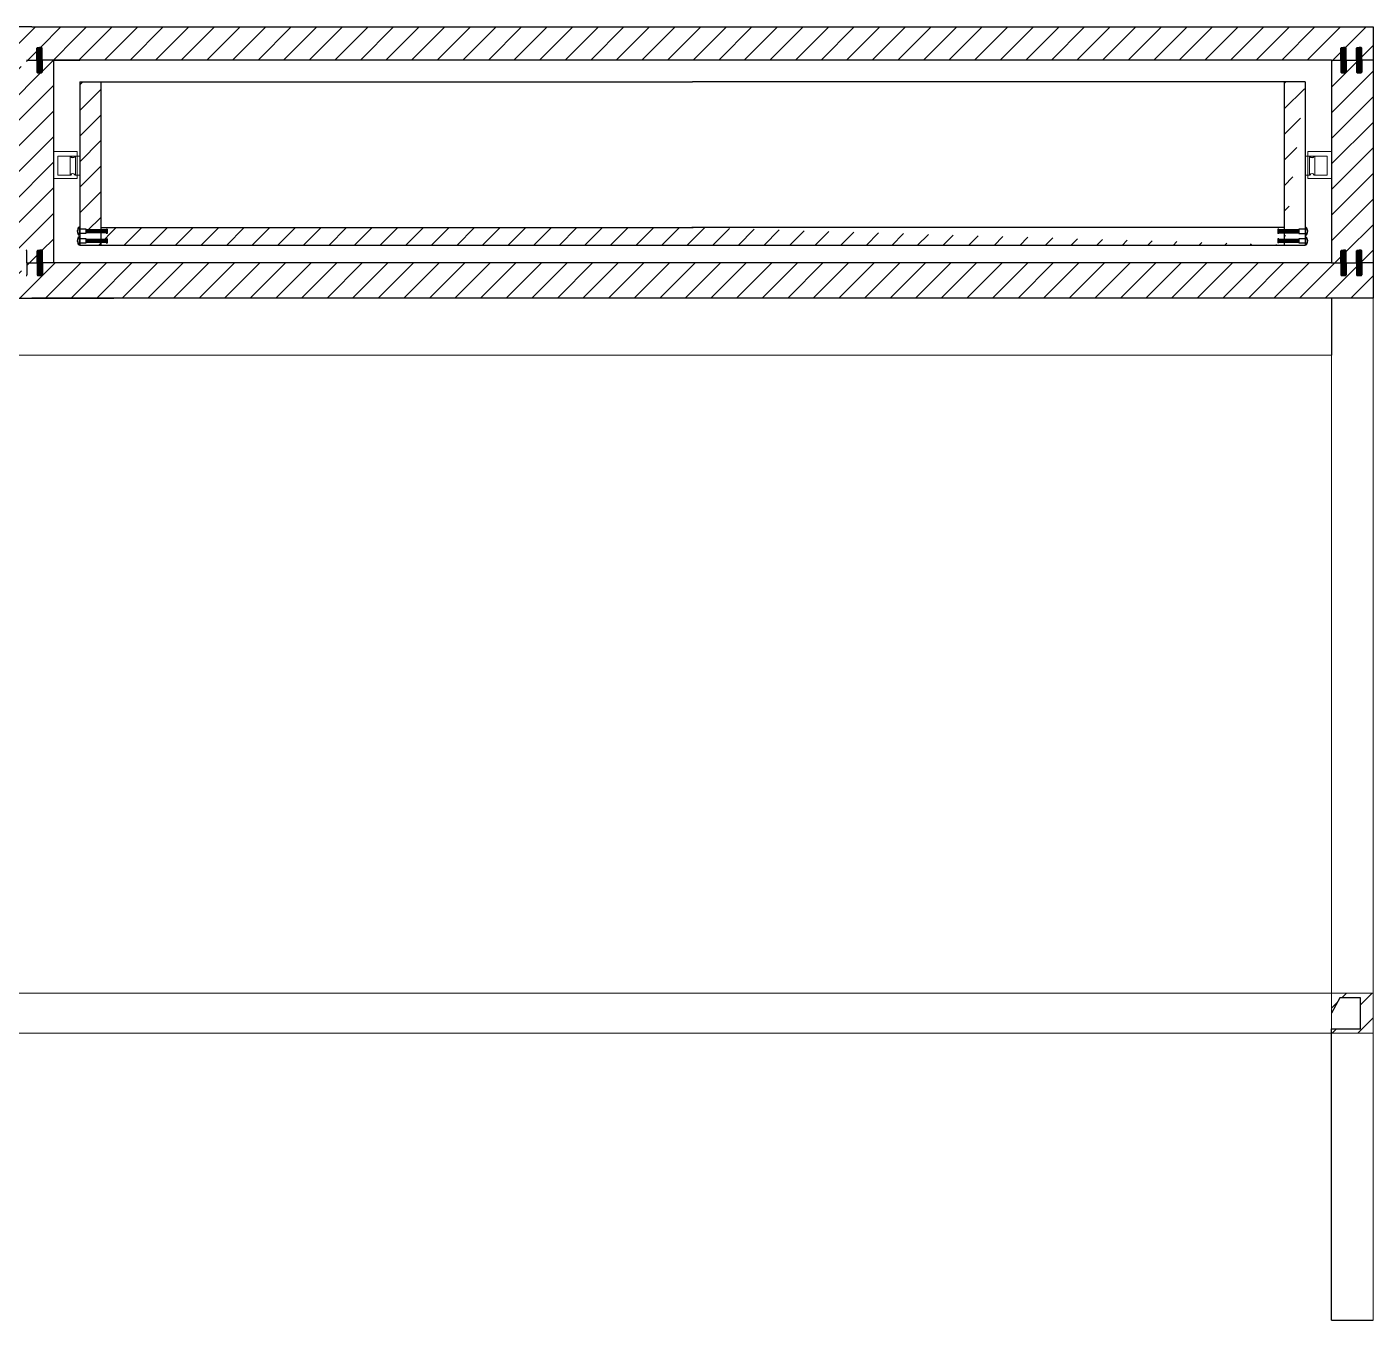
# Model space of a CAD drawing. Header units: inches. Extents: x 44 to 504, y 6 to 420.
# Drawn here: x 298.7 to 363.8, y 166 to 228.6 of the extents above; entities that cross this region are included whole.
import ezdxf

# ---------------------------------------------------------------- set-up
doc = ezdxf.new("R2010")
doc.units = ezdxf.units.IN
doc.header["$MEASUREMENT"] = 0
doc.layers.add('A-ANNO-SYMB', color=3, linetype='Continuous', lineweight=18)

msp = doc.modelspace()

# ---------------------------------------------------------------- hatches: boundary and pattern name
h = msp.add_hatch()
h.set_pattern_fill('ANSI31', color=256, scale=7)
h.paths.add_polyline_path([(236.104, 226.961), (235.554, 226.961), (235.554, 226.347), (235.3, 226.347), (235.3, 226.961), (234.8, 226.961), (234.8, 226.347), (234.545, 226.347), (234.545, 226.961), (234.092, 226.961), (234.092, 217.155), (234.545, 217.155), (234.545, 217.768), (234.8, 217.768), (234.8, 217.155), (235.3, 217.155), (235.3, 217.768), (235.554, 217.768), (235.554, 217.155), (236.104, 217.155)])
h.paths.add_polyline_path([(298.421, 227.574), (298.676, 227.574), (298.676, 226.961), (299.176, 226.961), (299.176, 227.574), (299.43, 227.574), (299.43, 226.961), (299.98, 226.961), (361.773, 226.961), (362.226, 226.961), (362.226, 227.574), (362.481, 227.574), (362.481, 226.961), (362.981, 226.961), (362.981, 227.574), (363.236, 227.574), (363.236, 226.961), (363.785, 226.961), (363.785, 228.57), (298.939, 228.57), (234.092, 228.57), (234.092, 226.961), (234.545, 226.961), (234.545, 227.574), (234.8, 227.574), (234.8, 226.961), (235.3, 226.961), (235.3, 227.574), (235.554, 227.574), (235.554, 226.961), (236.104, 226.961), (237.371, 226.961), (297.877, 226.961), (297.897, 226.961), (298.421, 226.961)])
h.paths.add_polyline_path([(363.785, 226.961), (363.236, 226.961), (363.236, 226.347), (362.981, 226.347), (362.981, 226.961), (362.481, 226.961), (362.481, 226.347), (362.226, 226.347), (362.226, 226.961), (361.773, 226.961), (361.773, 217.155), (362.226, 217.155), (362.226, 217.768), (362.481, 217.768), (362.481, 217.155), (362.981, 217.155), (362.981, 217.768), (363.236, 217.768), (363.236, 217.155), (363.785, 217.155)])
h.paths.add_polyline_path([(363.785, 217.155), (363.236, 217.155), (363.236, 216.542), (362.981, 216.542), (362.981, 217.155), (362.481, 217.155), (362.481, 216.542), (362.226, 216.542), (362.226, 217.155), (361.773, 217.155), (299.98, 217.155), (299.451, 217.155), (299.451, 216.542), (299.196, 216.542), (299.196, 217.155), (298.696, 217.155), (298.696, 216.542), (298.441, 216.542), (298.441, 217.155), (297.897, 217.155), (236.104, 217.155), (235.554, 217.155), (235.554, 216.542), (235.3, 216.542), (235.3, 217.155), (234.8, 217.155), (234.8, 216.542), (234.545, 216.542), (234.545, 217.155), (234.092, 217.155), (234.092, 215.449), (302.892, 215.449), (363.785, 215.449)])
h.paths.add_polyline_path([(299.98, 226.961), (299.43, 226.961), (299.43, 226.347), (299.176, 226.347), (299.176, 226.961), (298.676, 226.961), (298.676, 226.347), (298.421, 226.347), (298.421, 226.961), (297.897, 226.961), (297.897, 217.155), (298.441, 217.155), (298.441, 217.768), (298.696, 217.768), (298.696, 217.155), (299.196, 217.155), (299.196, 217.768), (299.451, 217.768), (299.451, 217.155), (299.98, 217.155)])
h.paths.add_polyline_path([(234.704, 181.609), (235.704, 181.609), (236.104, 180.873), (236.104, 181.838), (234.092, 181.838), (234.092, 179.909), (236.104, 179.909), (236.104, 180.109), (234.704, 180.109)])
h = msp.add_hatch()
h.set_pattern_fill('ANSI31', color=256, scale=7)
h.paths.add_polyline_path([(301.247, 221.406), (301.127, 221.406), (301.127, 221.234), (299.98, 221.234), (299.98, 217.155), (300, 217.155), (361.773, 217.155), (361.773, 221.234), (360.626, 221.234), (360.626, 221.406), (360.626, 222.333), (360.626, 222.547), (361.773, 222.547), (361.773, 226.961), (360.506, 226.961), (299.98, 226.961), (299.98, 222.547), (301.127, 222.547), (301.127, 222.318), (301.247, 222.318)], flags=16)
h.paths.add_polyline_path([(359.483, 218.727), (359.512, 218.727), (359.512, 218.784), (359.512, 218.872), (359.483, 218.872)], flags=0)
h.paths.add_polyline_path([(302.27, 218.733), (302.287, 218.733), (302.287, 218.79), (302.287, 218.872), (302.27, 218.872)], flags=0)
h.paths.add_polyline_path([(360.51, 218.856, -0.414214), (360.538, 218.884, -0.428104), (360.538, 218.484, -0.414214), (360.51, 218.513), (360.51, 218.392, -0.412146), (360.538, 218.42, -0.454413), (360.52, 218.005), (360.506, 218.005), (360.506, 218.121), (360.196, 218.121), (360.196, 218.178), (359.258, 218.178), (359.258, 218.121), (359.172, 218.121), (359.172, 218.32), (359.258, 218.32), (359.258, 218.263), (360.196, 218.263), (360.196, 218.32), (360.506, 218.32), (360.506, 218.584), (360.196, 218.584), (360.196, 218.642), (359.258, 218.642), (359.258, 218.584), (359.172, 218.584), (359.172, 218.784), (359.258, 218.784), (359.258, 218.693), (360.196, 218.693), (360.196, 218.784), (360.506, 218.784)], flags=0)
h.paths.add_polyline_path([(360.196, 218.684), (360.196, 218.676), (359.23, 218.676), (359.23, 218.684)], flags=0)
h.paths.add_polyline_path([(360.153, 218.22), (360.196, 218.22), (360.153, 218.221)], flags=0)
h.paths.add_polyline_path([(302.584, 218.79), (302.584, 218.59), (302.498, 218.59), (302.498, 218.647), (301.56, 218.647), (301.56, 218.59), (301.246, 218.59), (301.246, 218.518, -0.414214), (301.218, 218.49, -0.428104), (301.218, 218.89, -0.414214), (301.246, 218.861), (301.246, 218.79), (301.56, 218.79), (301.56, 218.698), (302.498, 218.698), (302.498, 218.79)], flags=0)
h.paths.add_polyline_path([(302.584, 218.326), (302.584, 218.126), (302.498, 218.126), (302.498, 218.183), (301.56, 218.183), (301.56, 218.126), (301.246, 218.126), (301.246, 218.055, -0.414214), (301.218, 218.026, -0.428104), (301.218, 218.426, -0.414214), (301.246, 218.397), (301.246, 218.326), (301.56, 218.326), (301.56, 218.269), (302.498, 218.269), (302.498, 218.326)], flags=0)
h.paths.add_polyline_path([(302.526, 218.681), (301.56, 218.681), (301.56, 218.69), (302.526, 218.69)], flags=0)
h.paths.add_polyline_path([(302.526, 218.217), (301.56, 218.217), (301.56, 218.234), (302.526, 218.234)], flags=0)
h.paths.add_polyline_path([(359.483, 225.918), (330.877, 225.918), (302.27, 225.918), (302.27, 218.872), (302.287, 218.872), (330.911, 218.872), (359.483, 218.872)], flags=0)
h.paths.add_polyline_path([(361.773, 221.234), (360.626, 221.234), (360.626, 221.406), (360.626, 222.333), (360.626, 222.547), (361.773, 222.547), (361.773, 226.961), (360.506, 226.961), (299.98, 226.961), (299.98, 222.547), (301.127, 222.547), (301.127, 222.318), (301.247, 222.318), (301.247, 221.406), (301.127, 221.406), (301.127, 221.234), (299.98, 221.234), (299.98, 217.155), (361.773, 217.155)])
h.paths.add_polyline_path([(359.483, 218.005), (359.483, 218.178), (359.469, 218.178), (359.469, 218.121)], flags=0)
h.paths.add_polyline_path([(302.287, 218.269), (302.287, 218.326), (302.286, 218.647), (302.27, 218.647), (302.27, 218.269)], flags=0)
h.paths.add_polyline_path([(360.506, 218.121), (360.196, 218.121), (360.196, 218.178), (359.258, 218.178), (359.258, 218.121), (359.172, 218.121), (359.172, 218.32), (359.258, 218.32), (359.258, 218.263), (360.196, 218.263), (360.196, 218.32), (360.506, 218.32), (360.506, 218.584), (360.196, 218.584), (360.196, 218.642), (359.258, 218.642), (359.258, 218.584), (359.172, 218.584), (359.172, 218.784), (359.258, 218.784), (359.258, 218.727), (359.469, 218.727), (359.469, 218.784), (359.483, 218.872), (330.911, 218.872), (302.287, 218.872), (302.287, 218.79), (302.287, 218.733), (302.498, 218.733), (302.498, 218.79), (302.584, 218.79), (302.584, 218.59), (302.498, 218.59), (302.498, 218.647), (301.56, 218.647), (301.56, 218.59), (301.246, 218.59), (301.246, 218.518, -0.414214), (301.218, 218.49, -0.428104), (301.218, 218.89, -0.414214), (301.246, 218.861), (301.246, 218.79), (301.56, 218.79), (301.56, 218.733), (302.244, 218.733), (302.244, 218.79), (302.27, 218.872), (302.27, 225.918), (330.877, 225.918), (359.483, 225.918), (360.506, 225.918), (360.506, 222.547), (360.51, 218.856, -0.414214), (360.538, 218.884, -0.428104), (360.538, 218.484, -0.414212), (360.51, 218.513), (360.51, 218.392, -0.416288), (360.538, 218.42, -0.473406), (360.506, 217.994)], flags=0)
h.paths.add_polyline_path([(360.538, 218.42, 0.414214), (360.51, 218.392), (360.51, 218.049, 0.414214), (360.538, 218.021, 0.428104)], flags=0)
h.paths.add_polyline_path([(360.196, 218.693), (360.196, 218.784), (360.506, 218.784), (360.51, 218.856, -0.414214), (360.538, 218.884, -0.428104), (360.538, 218.484, -0.414214), (360.51, 218.513), (360.51, 218.584), (360.196, 218.584), (360.196, 218.642), (359.258, 218.642), (359.258, 218.584), (359.172, 218.584), (359.172, 218.784), (359.258, 218.784), (359.258, 218.693)], flags=0)
h.paths.add_polyline_path([(360.196, 218.693), (360.196, 218.676), (359.23, 218.676), (359.23, 218.684), (359.23, 218.693)], flags=0)
h.paths.add_polyline_path([(359.172, 218.32), (359.258, 218.32), (359.258, 218.263), (360.196, 218.263), (360.196, 218.212), (359.258, 218.212), (359.258, 218.121), (359.172, 218.121)], flags=0)
h.paths.add_polyline_path([(359.23, 218.229), (360.196, 218.229), (360.153, 218.229), (360.153, 218.221), (360.196, 218.22), (360.153, 218.22), (359.23, 218.22)], flags=0)
h.paths.add_polyline_path([(302.584, 218.326), (302.584, 218.126), (302.498, 218.126), (302.498, 218.183), (301.56, 218.183), (301.56, 218.126), (301.246, 218.126), (301.246, 218.055, -0.414214), (301.218, 218.026, -0.428104), (301.218, 218.426, -0.414214), (301.246, 218.397), (301.246, 218.326), (301.56, 218.326), (301.56, 218.234), (302.498, 218.234), (302.498, 218.326)], flags=0)
h.paths.add_polyline_path([(302.584, 218.59), (302.498, 218.59), (302.498, 218.681), (301.56, 218.681), (301.56, 218.59), (301.246, 218.59), (301.246, 218.518, -0.414214), (301.218, 218.49, -0.428104), (301.218, 218.89, -0.414214), (301.246, 218.861), (301.246, 218.79), (301.56, 218.79), (301.56, 218.698), (302.498, 218.698), (302.498, 218.79), (302.584, 218.79)], flags=0)
h.paths.add_polyline_path([(296.63, 225.918), (295.607, 225.918), (267.001, 225.918), (237.371, 225.918), (237.371, 222.547), (237.371, 218.005), (296.63, 218.005)])
h.paths.add_polyline_path([(296.316, 218.718), (296.316, 218.632), (295.379, 218.632), (295.379, 218.575), (295.293, 218.575), (295.293, 218.775), (295.379, 218.775), (295.379, 218.718)], flags=16)
h.paths.add_polyline_path([(296.316, 218.684), (296.316, 218.667), (295.35, 218.667), (295.35, 218.684)], flags=0)
h.paths.add_polyline_path([(296.316, 218.254), (296.316, 218.168), (295.379, 218.168), (295.379, 218.111), (295.293, 218.111), (295.293, 218.311), (295.379, 218.311), (295.379, 218.254)], flags=16)
h.paths.add_polyline_path([(296.274, 218.211), (296.316, 218.211), (296.316, 218.22), (296.274, 218.22)], flags=0)
h.paths.add_polyline_path([(238.708, 218.793), (238.708, 218.593), (238.623, 218.593), (238.623, 218.65), (237.685, 218.65), (237.685, 218.736), (238.623, 218.736), (238.623, 218.793)], flags=16)
h.paths.add_polyline_path([(238.708, 218.329), (238.708, 218.129), (238.623, 218.129), (238.623, 218.186), (237.685, 218.186), (237.685, 218.272), (238.623, 218.272), (238.623, 218.329)], flags=16)
h.paths.add_polyline_path([(237.728, 218.693), (237.685, 218.693), (237.728, 218.693)], flags=0)
h.paths.add_polyline_path([(238.651, 218.22), (237.685, 218.22), (237.685, 218.238), (238.651, 218.238)], flags=0)
h.paths.add_polyline_path([(295.576, 218.632), (295.379, 218.632), (295.379, 218.575), (295.293, 218.575), (295.293, 218.775), (295.379, 218.775), (295.379, 218.718), (295.577, 218.718), (295.607, 225.918), (267.001, 225.918), (237.371, 225.918), (237.371, 222.547), (237.371, 218.793), (237.685, 218.793), (237.685, 218.736), (238.623, 218.736), (238.623, 218.793), (238.708, 218.793), (238.708, 218.593), (238.623, 218.593), (238.623, 218.65), (237.685, 218.65), (237.685, 218.593), (237.371, 218.593), (237.371, 218.329), (237.685, 218.329), (237.685, 218.272), (238.623, 218.272), (238.623, 218.329), (238.708, 218.329), (238.708, 218.129), (238.623, 218.129), (238.623, 218.186), (237.685, 218.186), (237.685, 218.129), (237.371, 218.129), (237.371, 218.005), (295.574, 218.005), (295.574, 218.168), (295.379, 218.168), (295.379, 218.111), (295.293, 218.111), (295.293, 218.311), (295.379, 218.311), (295.379, 218.254), (295.575, 218.254)])
h.paths.add_polyline_path([(360.506, 225.918), (359.483, 225.918), (359.483, 218.872), (359.512, 218.872), (359.512, 218.784), (359.512, 218.727), (360.196, 218.727), (360.196, 218.784), (360.506, 218.784)], flags=0)
h = msp.add_hatch()
h.set_pattern_fill('ANSI31', color=256, scale=7)
h.paths.add_polyline_path([(361.773, 221.234), (360.626, 221.234), (360.626, 221.406), (360.626, 222.333), (360.626, 222.547), (361.773, 222.547), (361.773, 226.961), (360.506, 226.961), (299.98, 226.961), (299.98, 222.547), (301.127, 222.547), (301.127, 222.333), (301.127, 221.406), (301.127, 221.234), (299.98, 221.234), (299.98, 217.155), (300, 217.155), (361.773, 217.155)], flags=17)
h.paths.add_polyline_path([(302.27, 218.872), (302.27, 218.733), (302.287, 218.733), (302.287, 218.79), (302.287, 218.872)], flags=0)
h.paths.add_polyline_path([(359.483, 218.005), (359.483, 218.178), (359.469, 218.178), (359.469, 218.121)], flags=0)
h.paths.add_polyline_path([(360.506, 218.005), (360.506, 218.121), (360.196, 218.121), (360.196, 218.212), (359.258, 218.212), (359.258, 218.121), (359.172, 218.121), (359.172, 218.32), (359.258, 218.32), (359.258, 218.263), (360.196, 218.263), (360.196, 218.32), (360.506, 218.32), (360.506, 218.584), (360.196, 218.584), (360.196, 218.642), (359.258, 218.642), (359.258, 218.584), (359.172, 218.584), (359.172, 218.784), (359.258, 218.784), (359.258, 218.727), (360.196, 218.727), (360.196, 218.784), (360.506, 218.784), (360.506, 225.918), (359.483, 225.918), (330.877, 225.918), (301.247, 225.918), (301.247, 222.547), (301.247, 218.79), (301.56, 218.79), (301.56, 218.698), (302.498, 218.698), (302.498, 218.79), (302.584, 218.79), (302.584, 218.59), (302.498, 218.59), (302.498, 218.647), (301.56, 218.647), (301.56, 218.59), (301.247, 218.59), (301.247, 218.326), (301.56, 218.326), (301.56, 218.269), (302.498, 218.269), (302.498, 218.326), (302.584, 218.326), (302.584, 218.126), (302.498, 218.126), (302.498, 218.183), (301.56, 218.183), (301.56, 218.126), (301.247, 218.126), (301.247, 218.005)], flags=0)
h.paths.add_polyline_path([(302.526, 218.681), (301.56, 218.681), (301.56, 218.69), (302.526, 218.69)], flags=0)
h.paths.add_polyline_path([(302.526, 218.217), (301.56, 218.217), (301.56, 218.234), (302.526, 218.234)], flags=0)
h.paths.add_polyline_path([(301.246, 218.518, -0.414214), (301.218, 218.49, -0.428104), (301.218, 218.89, -0.414214), (301.246, 218.861)], flags=0)
h.paths.add_polyline_path([(301.246, 218.397), (301.246, 218.055, -0.414214), (301.218, 218.026, -0.428104), (301.218, 218.426, -0.414214)], flags=0)
h.paths.add_polyline_path([(359.23, 218.693), (360.196, 218.693), (360.196, 218.676), (359.23, 218.676)], flags=0)
h.paths.add_polyline_path([(359.23, 218.229), (360.196, 218.229), (360.196, 218.22), (359.23, 218.22)], flags=0)
h.paths.add_polyline_path([(360.51, 218.856, -0.414214), (360.538, 218.884, -0.428104), (360.538, 218.484, -0.414214), (360.51, 218.513)], flags=0)
h.paths.add_polyline_path([(360.51, 218.392, -0.414214), (360.538, 218.42, -0.428104), (360.538, 218.021, -0.414214), (360.51, 218.049)], flags=0)
h.paths.add_polyline_path([(361.773, 221.234), (360.626, 221.234), (360.626, 221.406), (360.626, 222.333), (360.626, 222.547), (361.773, 222.547), (361.773, 226.961), (360.506, 226.961), (299.98, 226.961), (299.98, 222.547), (301.127, 222.547), (301.127, 222.333), (301.127, 221.406), (301.127, 221.234), (299.98, 221.234), (299.98, 217.155), (361.773, 217.155)], flags=17)
h.paths.add_polyline_path([(302.287, 218.269), (302.287, 218.326), (302.286, 218.647), (302.27, 218.647), (302.27, 218.269)], flags=0)
h.paths.add_polyline_path([(359.469, 218.642), (359.469, 218.584), (359.477, 218.263), (359.483, 218.263), (359.483, 218.642)], flags=0)
h.paths.add_polyline_path([(302.287, 218.872), (302.287, 218.79), (302.287, 218.733), (302.498, 218.733), (302.498, 218.79), (302.584, 218.79), (302.584, 218.59), (302.498, 218.59), (302.498, 218.647), (301.56, 218.647), (301.56, 218.59), (301.247, 218.59), (301.247, 218.326), (301.56, 218.326), (301.56, 218.269), (302.498, 218.269), (302.498, 218.326), (302.584, 218.326), (302.584, 218.126), (302.498, 218.126), (302.498, 218.183), (301.56, 218.183), (301.56, 218.126), (301.247, 218.126), (301.247, 218.005), (359.483, 218.005), (359.469, 218.121), (359.469, 218.178), (359.258, 218.178), (359.258, 218.121), (359.172, 218.121), (359.172, 218.32), (359.258, 218.32), (359.258, 218.263), (360.196, 218.263), (360.196, 218.32), (360.506, 218.32), (360.506, 218.584), (360.196, 218.584), (360.196, 218.642), (359.258, 218.642), (359.258, 218.584), (359.172, 218.584), (359.172, 218.784), (359.258, 218.784), (359.258, 218.727), (360.196, 218.727), (360.196, 218.784), (360.506, 218.784), (360.506, 225.918), (359.483, 225.918), (330.877, 225.918), (301.247, 225.918), (301.247, 222.547), (301.247, 218.79), (301.56, 218.79), (301.56, 218.733), (302.244, 218.733), (302.244, 218.79), (302.27, 218.872)], flags=0)
h.paths.add_polyline_path([(360.506, 218.005), (360.506, 218.121), (360.196, 218.121), (360.196, 218.212), (359.258, 218.212), (359.258, 218.121), (359.172, 218.121), (359.172, 218.32), (359.258, 218.32), (359.258, 218.229), (360.196, 218.229), (360.196, 218.32), (360.506, 218.32), (360.506, 218.584), (360.196, 218.584), (360.196, 218.676), (359.258, 218.676), (359.258, 218.584), (359.172, 218.584), (359.172, 218.784), (359.258, 218.784), (359.258, 218.727), (360.196, 218.727), (360.196, 218.784), (360.506, 218.784), (360.506, 225.918), (359.483, 225.918), (330.877, 225.918), (301.247, 225.918), (301.247, 222.547), (301.247, 218.79), (301.56, 218.79), (301.56, 218.698), (302.498, 218.698), (302.498, 218.79), (302.584, 218.79), (302.584, 218.59), (302.498, 218.59), (302.498, 218.681), (301.56, 218.681), (301.56, 218.59), (301.247, 218.59), (301.247, 218.326), (301.56, 218.326), (301.56, 218.234), (302.498, 218.234), (302.498, 218.326), (302.584, 218.326), (302.584, 218.126), (302.498, 218.126), (302.498, 218.183), (301.56, 218.183), (301.56, 218.126), (301.247, 218.126), (301.247, 218.005)], flags=0)
h.paths.add_polyline_path([(360.506, 218.584), (360.509, 218.784), (360.506, 218.784), (360.506, 225.918), (330.877, 225.918), (301.247, 225.918), (301.247, 222.547), (301.247, 218.79), (301.246, 218.59), (301.247, 218.59), (301.246, 218.397, 0.414214), (301.218, 218.426, 0.428104), (301.218, 218.026, 0.414214), (301.246, 218.055), (301.247, 218.126), (301.247, 218.005), (360.52, 218.005, 0.454413), (360.538, 218.42, 0.414214), (360.51, 218.392), (360.506, 218.32)], flags=0)
h.paths.add_polyline_path([(302.584, 218.59), (302.498, 218.59), (302.498, 218.647), (301.56, 218.647), (301.56, 218.733), (302.498, 218.733), (302.498, 218.79), (302.584, 218.79)], flags=0)
h.paths.add_polyline_path([(302.584, 218.326), (302.584, 218.126), (302.498, 218.126), (302.498, 218.183), (301.56, 218.183), (301.56, 218.269), (302.498, 218.269), (302.498, 218.326)], flags=0)
h.paths.add_polyline_path([(359.172, 218.584), (359.172, 218.784), (359.258, 218.784), (359.258, 218.727), (360.196, 218.727), (360.196, 218.642), (359.258, 218.642), (359.258, 218.584)], flags=0)
h.paths.add_polyline_path([(359.172, 218.32), (359.258, 218.32), (359.258, 218.263), (360.196, 218.263), (360.196, 218.178), (359.258, 218.178), (359.258, 218.121), (359.172, 218.121)], flags=0)
h.paths.add_polyline_path([(360.506, 225.918), (359.483, 225.918), (359.483, 218.684), (359.896, 218.684), (359.896, 218.784), (359.939, 218.784), (359.939, 218.684), (360.067, 218.684), (360.067, 218.784), (360.11, 218.784), (360.11, 218.684), (360.196, 218.684), (360.196, 218.693), (360.196, 218.784), (360.506, 218.784)], flags=0)
h.paths.add_polyline_path([(360.506, 225.918), (359.483, 225.918), (359.483, 218.693), (359.896, 218.693), (359.896, 218.784), (359.939, 218.784), (359.939, 218.693), (360.067, 218.693), (360.067, 218.784), (360.153, 218.784), (360.153, 218.693), (360.196, 218.784), (360.506, 218.784)], flags=0)
h.paths.add_polyline_path([(360.506, 225.918), (359.483, 225.918), (359.483, 218.693), (359.725, 218.693), (359.725, 218.784), (359.767, 218.784), (359.767, 218.693), (359.896, 218.693), (359.896, 218.784), (359.939, 218.784), (359.939, 218.693), (360.067, 218.693), (360.067, 218.784), (360.153, 218.784), (360.153, 218.693), (360.196, 218.784), (360.506, 218.784)], flags=0)
h = msp.add_hatch()
h.set_pattern_fill('ANSI31', color=256, scale=7)
h.paths.add_polyline_path([(302.27, 225.918), (301.247, 225.918), (301.247, 222.547), (301.247, 218.79), (301.603, 218.79), (301.603, 218.733), (302.244, 218.733), (302.244, 218.79)])
h = msp.add_hatch()
h.set_pattern_fill('ANSI31', color=256, scale=7)
edge = h.paths.add_edge_path()
edge.add_line((359.483, 225.918), (359.483, 218.005))
edge.add_line((360.506, 225.918), (360.506, 222.547))
edge.add_line((360.506, 225.918), (360.506, 218.005))
edge.add_line((360.506, 225.918), (359.483, 225.918))
h = msp.add_hatch()
h.set_pattern_fill('ANSI31', color=256, scale=7)
edge = h.paths.add_edge_path()
edge.add_line((302.27, 218.872), (330.911, 218.872))
edge.add_line((359.483, 218.872), (330.842, 218.872))
edge.add_line((360.506, 218.005), (301.247, 218.005))
at = {"layer": 'A-ANNO-SYMB'}
h = msp.add_hatch(dxfattribs=at)
h.set_pattern_fill('ANSI31', color=0, scale=7)
h.paths.add_polyline_path([(363.785, 181.838), (361.773, 181.838), (361.773, 180.873), (362.173, 181.609), (363.173, 181.609), (363.173, 180.109), (361.773, 180.109), (361.773, 179.909), (363.785, 179.909)])

# ---------------------------------------------------------------- linework, layer by layer
for p, q in [((298.939, 228.57), (234.092, 228.57)), ((298.939, 228.57), (363.785, 228.57)), ((363.785, 228.57), (363.785, 215.449)), ((299.176, 226.961), (299.176, 227.538)), ((299.21, 227.574), (299.401, 227.574)), ((299.22, 226.383), (299.22, 227.538)), ((299.255, 226.383), (299.255, 227.538)), ((299.296, 226.383), (299.296, 227.538)), ((299.401, 227.574), (299.307, 227.574)), ((299.35, 226.383), (299.35, 227.538)), ((299.395, 226.383), (299.395, 227.538)), ((299.43, 226.961), (299.43, 227.538)), ((362.226, 226.961), (362.226, 227.538)), ((362.26, 227.574), (362.451, 227.574)), ((362.27, 226.383), (362.27, 227.538)), ((362.305, 226.383), (362.305, 227.538)), ((362.347, 226.383), (362.347, 227.538)), ((362.451, 227.574), (362.357, 227.574)), ((362.4, 226.383), (362.4, 227.538)), ((362.445, 226.383), (362.445, 227.538)), ((362.481, 226.961), (362.481, 227.538)), ((362.981, 226.961), (362.981, 227.538)), ((363.015, 227.574), (363.206, 227.574)), ((363.025, 226.383), (363.025, 227.538)), ((363.06, 226.383), (363.06, 227.538)), ((363.101, 226.383), (363.101, 227.538)), ((363.206, 227.574), (363.112, 227.574)), ((363.155, 226.383), (363.155, 227.538)), ((363.2, 226.383), (363.2, 227.538)), ((363.236, 226.961), (363.236, 227.538)), ((298.676, 226.961), (299.176, 226.961)), ((299.176, 226.961), (299.176, 226.383)), ((299.43, 226.961), (299.43, 226.383)), ((299.98, 226.961), (299.43, 226.961)), ((299.98, 226.961), (301.247, 226.961)), ((299.98, 226.961), (299.98, 217.155)), ((361.773, 226.961), (300, 226.961)), ((361.773, 226.961), (360.506, 226.961)), ((361.773, 226.961), (361.773, 217.155)), ((361.773, 226.961), (362.226, 226.961)), ((362.226, 226.961), (362.226, 226.383)), ((362.481, 226.961), (362.481, 226.383)), ((362.481, 226.961), (362.981, 226.961)), ((362.981, 226.961), (362.981, 226.383)), ((363.236, 226.961), (363.236, 226.383)), ((363.785, 226.961), (363.236, 226.961)), ((299.21, 226.347), (299.401, 226.347)), ((301.247, 225.918), (301.247, 218.005)), ((301.247, 225.918), (330.877, 225.918)), ((301.247, 225.918), (302.27, 225.918)), ((301.247, 225.918), (301.247, 222.547)), ((302.27, 225.918), (302.27, 218.005)), ((360.506, 225.918), (330.877, 225.918)), ((360.506, 225.918), (359.483, 225.918)), ((359.483, 225.918), (359.483, 218.005)), ((360.506, 225.918), (360.506, 218.005)), ((360.506, 225.918), (360.506, 222.547)), ((362.26, 226.347), (362.451, 226.347)), ((363.015, 226.347), (363.206, 226.347)), ((301.218, 218.89), (301.218, 218.89)), ((301.246, 218.518), (301.246, 218.861)), ((301.56, 218.79), (301.246, 218.79)), ((301.56, 218.59), (301.56, 218.79)), ((301.56, 218.733), (302.526, 218.733)), ((301.603, 218.698), (301.603, 218.79)), ((301.646, 218.698), (301.646, 218.79)), ((301.689, 218.698), (301.689, 218.79)), ((301.732, 218.698), (301.732, 218.79)), ((301.774, 218.698), (301.774, 218.79)), ((301.817, 218.698), (301.817, 218.79)), ((301.86, 218.698), (301.86, 218.79)), ((301.903, 218.698), (301.903, 218.79)), ((301.946, 218.698), (301.946, 218.79)), ((301.989, 218.698), (301.989, 218.79)), ((302.031, 218.698), (302.031, 218.79)), ((302.074, 218.698), (302.074, 218.79)), ((302.117, 218.698), (302.117, 218.79)), ((302.16, 218.698), (302.16, 218.79)), ((302.201, 218.698), (302.201, 218.79)), ((302.244, 218.698), (302.244, 218.79)), ((302.27, 218.872), (330.911, 218.872)), ((302.287, 218.698), (302.287, 218.79)), ((302.328, 218.698), (302.328, 218.79)), ((302.371, 218.698), (302.371, 218.79)), ((302.413, 218.698), (302.413, 218.79)), ((302.455, 218.698), (302.455, 218.79)), ((302.498, 218.698), (302.498, 218.79)), ((302.526, 218.59), (302.526, 218.79)), ((302.526, 218.79), (302.584, 218.79)), ((302.584, 218.59), (302.584, 218.79)), ((359.483, 218.872), (330.842, 218.872)), ((359.172, 218.784), (359.172, 218.584)), ((359.23, 218.784), (359.172, 218.784)), ((359.23, 218.784), (359.23, 218.584)), ((360.196, 218.727), (359.23, 218.727)), ((359.258, 218.784), (359.258, 218.693)), ((359.301, 218.784), (359.301, 218.693)), ((359.343, 218.784), (359.343, 218.693)), ((359.385, 218.784), (359.385, 218.693)), ((359.428, 218.784), (359.428, 218.693)), ((359.469, 218.784), (359.469, 218.693)), ((359.512, 218.784), (359.512, 218.693)), ((359.555, 218.784), (359.555, 218.693)), ((359.596, 218.784), (359.596, 218.693)), ((359.639, 218.784), (359.639, 218.693)), ((359.682, 218.784), (359.682, 218.693)), ((359.725, 218.784), (359.725, 218.693)), ((359.767, 218.784), (359.767, 218.693)), ((359.81, 218.784), (359.81, 218.693)), ((359.853, 218.784), (359.853, 218.693)), ((359.896, 218.784), (359.896, 218.693)), ((359.939, 218.784), (359.939, 218.693)), ((359.982, 218.784), (359.982, 218.693)), ((360.024, 218.784), (360.024, 218.693)), ((360.067, 218.784), (360.067, 218.693)), ((360.11, 218.784), (360.11, 218.693)), ((360.153, 218.784), (360.153, 218.693)), ((360.51, 218.784), (360.196, 218.784)), ((360.196, 218.784), (360.196, 218.584)), ((360.51, 218.856), (360.51, 218.513)), ((360.538, 218.884), (360.538, 218.884)), ((301.218, 218.49), (301.218, 218.49)), ((301.218, 218.426), (301.218, 218.426)), ((301.246, 218.59), (301.56, 218.59)), ((301.246, 218.055), (301.246, 218.397)), ((301.56, 218.326), (301.246, 218.326)), ((301.246, 218.126), (301.56, 218.126)), ((301.56, 218.698), (302.526, 218.698)), ((301.56, 218.69), (302.526, 218.69)), ((301.56, 218.681), (302.526, 218.681)), ((301.56, 218.647), (302.526, 218.647)), ((301.56, 218.126), (301.56, 218.326)), ((301.56, 218.269), (302.526, 218.269)), ((301.56, 218.234), (302.526, 218.234)), ((301.56, 218.226), (302.526, 218.226)), ((301.56, 218.217), (302.526, 218.217)), ((301.56, 218.183), (302.526, 218.183)), ((301.603, 218.59), (301.603, 218.681)), ((301.603, 218.234), (301.603, 218.326)), ((301.603, 218.126), (301.603, 218.217)), ((301.646, 218.59), (301.646, 218.681)), ((301.646, 218.234), (301.646, 218.326)), ((301.646, 218.126), (301.646, 218.217)), ((301.689, 218.59), (301.689, 218.681)), ((301.689, 218.234), (301.689, 218.326)), ((301.689, 218.126), (301.689, 218.217)), ((301.732, 218.59), (301.732, 218.681)), ((301.732, 218.234), (301.732, 218.326)), ((301.732, 218.126), (301.732, 218.217)), ((301.774, 218.59), (301.774, 218.681)), ((301.774, 218.234), (301.774, 218.326)), ((301.774, 218.126), (301.774, 218.217)), ((301.817, 218.59), (301.817, 218.681)), ((301.817, 218.234), (301.817, 218.326)), ((301.817, 218.126), (301.817, 218.217)), ((301.86, 218.59), (301.86, 218.681)), ((301.86, 218.234), (301.86, 218.326)), ((301.86, 218.126), (301.86, 218.217)), ((301.903, 218.59), (301.903, 218.681)), ((301.903, 218.234), (301.903, 218.326)), ((301.903, 218.126), (301.903, 218.217)), ((301.946, 218.59), (301.946, 218.681)), ((301.946, 218.234), (301.946, 218.326)), ((301.946, 218.126), (301.946, 218.217)), ((301.989, 218.59), (301.989, 218.681)), ((301.989, 218.234), (301.989, 218.326)), ((301.989, 218.126), (301.989, 218.217)), ((302.031, 218.59), (302.031, 218.681)), ((302.031, 218.234), (302.031, 218.326)), ((302.031, 218.126), (302.031, 218.217)), ((302.074, 218.59), (302.074, 218.681)), ((302.074, 218.234), (302.074, 218.326)), ((302.074, 218.126), (302.074, 218.217)), ((302.117, 218.59), (302.117, 218.681)), ((302.117, 218.234), (302.117, 218.326)), ((302.117, 218.126), (302.117, 218.217)), ((302.16, 218.59), (302.16, 218.681)), ((302.16, 218.234), (302.16, 218.326)), ((302.16, 218.126), (302.16, 218.217)), ((302.201, 218.59), (302.201, 218.681)), ((302.201, 218.234), (302.201, 218.326)), ((302.201, 218.126), (302.201, 218.217)), ((302.244, 218.59), (302.244, 218.681)), ((302.244, 218.234), (302.244, 218.326)), ((302.244, 218.126), (302.244, 218.217)), ((302.287, 218.59), (302.287, 218.681)), ((302.287, 218.234), (302.287, 218.326)), ((302.287, 218.126), (302.287, 218.217)), ((302.328, 218.59), (302.328, 218.681)), ((302.328, 218.234), (302.328, 218.326)), ((302.328, 218.126), (302.328, 218.217)), ((302.371, 218.59), (302.371, 218.681)), ((302.371, 218.234), (302.371, 218.326)), ((302.371, 218.126), (302.371, 218.217)), ((302.413, 218.59), (302.413, 218.681)), ((302.413, 218.234), (302.413, 218.326)), ((302.413, 218.126), (302.413, 218.217)), ((302.455, 218.59), (302.455, 218.681)), ((302.455, 218.234), (302.455, 218.326)), ((302.455, 218.126), (302.455, 218.217)), ((302.498, 218.59), (302.498, 218.681)), ((302.498, 218.234), (302.498, 218.326)), ((302.498, 218.126), (302.498, 218.217)), ((302.526, 218.59), (302.584, 218.59)), ((302.526, 218.126), (302.526, 218.326)), ((302.526, 218.326), (302.584, 218.326)), ((302.526, 218.126), (302.584, 218.126)), ((302.584, 218.126), (302.584, 218.326)), ((359.23, 218.584), (359.172, 218.584)), ((359.172, 218.32), (359.172, 218.121)), ((359.23, 218.32), (359.172, 218.32)), ((359.23, 218.121), (359.172, 218.121)), ((360.196, 218.693), (359.23, 218.693)), ((360.196, 218.684), (359.23, 218.684)), ((360.196, 218.676), (359.23, 218.676)), ((360.196, 218.642), (359.23, 218.642)), ((359.23, 218.32), (359.23, 218.121)), ((360.196, 218.263), (359.23, 218.263)), ((360.196, 218.229), (359.23, 218.229)), ((360.196, 218.22), (359.23, 218.22)), ((360.196, 218.212), (359.23, 218.212)), ((360.196, 218.178), (359.23, 218.178)), ((359.258, 218.676), (359.258, 218.584)), ((359.258, 218.32), (359.258, 218.229)), ((359.258, 218.212), (359.258, 218.121)), ((359.301, 218.676), (359.301, 218.584)), ((359.301, 218.32), (359.301, 218.229)), ((359.301, 218.212), (359.301, 218.121)), ((359.343, 218.676), (359.343, 218.584)), ((359.343, 218.32), (359.343, 218.229)), ((359.343, 218.212), (359.343, 218.121)), ((359.385, 218.676), (359.385, 218.584)), ((359.385, 218.32), (359.385, 218.229)), ((359.385, 218.212), (359.385, 218.121)), ((359.428, 218.676), (359.428, 218.584)), ((359.428, 218.32), (359.428, 218.229)), ((359.428, 218.212), (359.428, 218.121)), ((359.469, 218.676), (359.469, 218.584)), ((359.469, 218.32), (359.469, 218.229)), ((359.469, 218.212), (359.469, 218.121)), ((359.512, 218.676), (359.512, 218.584)), ((359.512, 218.32), (359.512, 218.229)), ((359.512, 218.212), (359.512, 218.121)), ((359.555, 218.676), (359.555, 218.584)), ((359.555, 218.32), (359.555, 218.229)), ((359.555, 218.212), (359.555, 218.121)), ((359.596, 218.676), (359.596, 218.584)), ((359.596, 218.32), (359.596, 218.229)), ((359.596, 218.212), (359.596, 218.121)), ((359.639, 218.676), (359.639, 218.584)), ((359.639, 218.32), (359.639, 218.229)), ((359.639, 218.212), (359.639, 218.121)), ((359.682, 218.676), (359.682, 218.584)), ((359.682, 218.32), (359.682, 218.229)), ((359.682, 218.212), (359.682, 218.121)), ((359.725, 218.676), (359.725, 218.584)), ((359.725, 218.32), (359.725, 218.229)), ((359.725, 218.212), (359.725, 218.121)), ((359.767, 218.676), (359.767, 218.584)), ((359.767, 218.32), (359.767, 218.229)), ((359.767, 218.212), (359.767, 218.121)), ((359.81, 218.676), (359.81, 218.584)), ((359.81, 218.32), (359.81, 218.229)), ((359.81, 218.212), (359.81, 218.121)), ((359.853, 218.676), (359.853, 218.584)), ((359.853, 218.32), (359.853, 218.229)), ((359.853, 218.212), (359.853, 218.121)), ((359.896, 218.676), (359.896, 218.584)), ((359.896, 218.32), (359.896, 218.229)), ((359.896, 218.212), (359.896, 218.121)), ((359.939, 218.676), (359.939, 218.584)), ((359.939, 218.32), (359.939, 218.229)), ((359.939, 218.212), (359.939, 218.121)), ((359.982, 218.676), (359.982, 218.584)), ((359.982, 218.32), (359.982, 218.229)), ((359.982, 218.212), (359.982, 218.121)), ((360.024, 218.676), (360.024, 218.584)), ((360.024, 218.32), (360.024, 218.229)), ((360.024, 218.212), (360.024, 218.121)), ((360.067, 218.676), (360.067, 218.584)), ((360.067, 218.32), (360.067, 218.229)), ((360.067, 218.212), (360.067, 218.121)), ((360.11, 218.676), (360.11, 218.584)), ((360.11, 218.32), (360.11, 218.229)), ((360.11, 218.212), (360.11, 218.121)), ((360.153, 218.676), (360.153, 218.584)), ((360.153, 218.32), (360.153, 218.229)), ((360.153, 218.212), (360.153, 218.121)), ((360.196, 218.584), (360.51, 218.584)), ((360.51, 218.32), (360.196, 218.32)), ((360.196, 218.32), (360.196, 218.121)), ((360.196, 218.121), (360.51, 218.121)), ((360.51, 218.392), (360.51, 218.049)), ((360.538, 218.484), (360.538, 218.484)), ((360.538, 218.42), (360.538, 218.42)), ((298.696, 217.155), (298.696, 217.733)), ((299.196, 217.155), (299.196, 217.733)), ((299.23, 217.768), (299.421, 217.768)), ((299.24, 216.577), (299.24, 217.733)), ((299.275, 216.577), (299.275, 217.733)), ((299.316, 216.577), (299.316, 217.733)), ((299.421, 217.768), (299.327, 217.768)), ((299.37, 216.577), (299.37, 217.733)), ((299.415, 216.577), (299.415, 217.733)), ((299.451, 217.155), (299.451, 217.733)), ((301.218, 218.026), (301.218, 218.026)), ((360.506, 218.005), (301.247, 218.005)), ((360.538, 218.021), (360.538, 218.021)), ((362.226, 217.155), (362.226, 217.733)), ((362.26, 217.768), (362.451, 217.768)), ((362.27, 216.577), (362.27, 217.733)), ((362.305, 216.577), (362.305, 217.733)), ((362.347, 216.577), (362.347, 217.733)), ((362.451, 217.768), (362.357, 217.768)), ((362.4, 216.577), (362.4, 217.733)), ((362.445, 216.577), (362.445, 217.733)), ((362.481, 217.155), (362.481, 217.733)), ((362.981, 217.155), (362.981, 217.733)), ((363.015, 217.768), (363.206, 217.768)), ((363.025, 216.577), (363.025, 217.733)), ((363.06, 216.577), (363.06, 217.733)), ((363.101, 216.577), (363.101, 217.733)), ((363.206, 217.768), (363.112, 217.768)), ((363.155, 216.577), (363.155, 217.733)), ((363.2, 216.577), (363.2, 217.733)), ((363.236, 217.155), (363.236, 217.733)), ((298.696, 217.155), (298.696, 216.577)), ((298.696, 217.155), (299.196, 217.155)), ((299.196, 217.155), (299.196, 216.577)), ((299.451, 217.155), (299.451, 216.577)), ((300, 217.155), (299.451, 217.155)), ((361.773, 217.155), (299.98, 217.155)), ((361.773, 217.155), (362.226, 217.155)), ((362.226, 217.155), (362.226, 216.577)), ((362.481, 217.155), (362.481, 216.577)), ((362.481, 217.155), (362.981, 217.155)), ((362.981, 217.155), (362.981, 216.577)), ((363.236, 217.155), (363.236, 216.577)), ((363.785, 217.155), (363.236, 217.155)), ((299.23, 216.542), (299.421, 216.542)), ((362.26, 216.542), (362.451, 216.542)), ((363.015, 216.542), (363.206, 216.542)), ((234.092, 215.449), (302.892, 215.449)), ((363.785, 215.449), (298.939, 215.449)), ((361.773, 215.449), (361.773, 212.701)), ((362.173, 181.609), (361.773, 180.873)), ((363.173, 181.609), (362.173, 181.609)), ((363.173, 180.109), (363.173, 181.609)), ((361.773, 179.909), (361.773, 180.109)), ((361.773, 180.109), (363.173, 180.109)), ((361.773, 166.028), (361.773, 179.909)), ((361.773, 166.028), (363.785, 166.028))]:
    msp.add_line(p, q)
at = {"lineweight": 15}
for p, q in [((301.127, 222.547), (299.98, 222.547)), ((299.98, 222.547), (299.98, 221.234)), ((299.98, 222.547), (301.127, 222.547)), ((301.127, 222.318), (300.192, 222.318)), ((300.192, 222.318), (300.192, 221.406)), ((300.788, 221.862), (300.788, 222.31)), ((300.796, 222.318), (300.819, 222.318)), ((300.819, 222.318), (300.83, 222.318)), ((301.018, 222.318), (301.006, 222.318)), ((301.018, 222.318), (301.034, 222.318)), ((301.039, 221.862), (301.039, 222.307)), ((301.127, 222.547), (301.127, 222.333)), ((301.127, 221.406), (301.127, 222.333)), ((301.127, 222.318), (301.247, 222.318)), ((360.626, 222.318), (360.506, 222.318)), ((360.626, 222.547), (361.773, 222.547)), ((361.773, 222.547), (360.626, 222.547)), ((360.626, 222.547), (360.626, 222.333)), ((360.626, 221.406), (360.626, 222.333)), ((360.626, 222.318), (361.561, 222.318)), ((360.715, 221.862), (360.715, 222.307)), ((360.735, 222.318), (360.719, 222.318)), ((360.735, 222.318), (360.747, 222.318)), ((360.934, 222.318), (360.923, 222.318)), ((360.958, 222.318), (360.934, 222.318)), ((360.965, 221.862), (360.965, 222.31)), ((361.561, 222.318), (361.561, 221.406)), ((361.773, 222.547), (361.773, 221.234)), ((300.192, 221.406), (300.796, 221.406)), ((300.788, 221.862), (300.788, 221.414)), ((300.796, 221.406), (300.819, 221.406)), ((300.819, 221.406), (300.83, 221.406)), ((301.018, 221.406), (301.006, 221.406)), ((301.018, 221.406), (301.034, 221.406)), ((301.034, 221.406), (301.127, 221.406)), ((301.039, 221.862), (301.039, 221.417)), ((301.127, 221.406), (301.247, 221.406)), ((301.127, 221.406), (301.127, 221.234)), ((360.626, 221.406), (360.506, 221.406)), ((360.626, 221.406), (360.626, 221.234)), ((360.719, 221.406), (360.626, 221.406)), ((360.715, 221.862), (360.715, 221.417)), ((360.735, 221.406), (360.719, 221.406)), ((360.735, 221.406), (360.747, 221.406)), ((360.934, 221.406), (360.923, 221.406)), ((360.958, 221.406), (360.934, 221.406)), ((361.561, 221.406), (360.958, 221.406)), ((360.965, 221.862), (360.965, 221.414)), ((299.98, 221.234), (301.127, 221.234)), ((361.773, 221.234), (360.626, 221.234)), ((361.773, 215.449), (361.773, 166.028)), ((363.785, 215.449), (363.785, 166.028)), ((236.104, 212.701), (302.647, 212.701)), ((361.773, 212.701), (298.831, 212.701)), ((299.046, 181.838), (234.092, 181.838)), ((298.831, 181.838), (363.785, 181.838)), ((234.092, 179.909), (299.046, 179.909)), ((363.785, 179.909), (298.831, 179.909))]:
    msp.add_line(p, q, dxfattribs=at)
for centre, radius, start, end in [((299.22, 227.53), 0.0448, 102.67762, 169.25991), ((299.395, 227.538), 0.036, 0.04919, 79.50699), ((362.27, 227.53), 0.0448, 102.67762, 169.25991), ((362.445, 227.538), 0.036, 0.04919, 79.50699), ((363.025, 227.53), 0.0448, 102.67762, 169.25991), ((363.2, 227.538), 0.036, 0.04919, 79.50699), ((299.22, 226.391), 0.0448, 190.74009, 257.32238), ((299.395, 226.383), 0.036, 280.49301, 359.95081), ((362.27, 226.391), 0.0448, 190.74009, 257.32238), ((362.445, 226.383), 0.036, 280.49301, 359.95081), ((363.025, 226.391), 0.0448, 190.74009, 257.32238), ((363.2, 226.383), 0.036, 280.49301, 359.95081), ((301.408, 218.69), 0.276, 133.64803, 226.35197), ((301.218, 218.861), 0.0286, 0, 90), ((360.538, 218.856), 0.0286, 90, 180), ((360.348, 218.684), 0.276, 313.64803, 46.35197), ((301.408, 218.226), 0.276, 133.64803, 226.35197), ((301.218, 218.518), 0.0286, 270, 0), ((301.218, 218.397), 0.0286, 0, 90), ((301.218, 218.055), 0.0286, 270, 0), ((360.538, 218.513), 0.0286, 180, 270), ((360.538, 218.392), 0.0286, 90, 180), ((360.348, 218.22), 0.276, 313.64803, 46.35197), ((298.66, 217.733), 0.036, 0.04919, 79.50699), ((299.24, 217.724), 0.0448, 102.67762, 169.25991), ((299.415, 217.733), 0.036, 0.04919, 79.50699), ((360.538, 218.049), 0.0286, 180, 270), ((362.27, 217.724), 0.0448, 102.67762, 169.25991), ((362.445, 217.733), 0.036, 0.04919, 79.50699), ((363.025, 217.724), 0.0448, 102.67762, 169.25991), ((363.2, 217.733), 0.036, 0.04919, 79.50699), ((298.66, 216.577), 0.036, 280.49301, 359.95081), ((299.24, 216.586), 0.0448, 190.74009, 257.32238), ((299.415, 216.577), 0.036, 280.49301, 359.95081), ((362.27, 216.586), 0.0448, 190.74009, 257.32238), ((362.445, 216.577), 0.036, 280.49301, 359.95081), ((363.025, 216.586), 0.0448, 190.74009, 257.32238), ((363.2, 216.577), 0.036, 280.49301, 359.95081)]:
    msp.add_arc(centre, radius, start, end)
for centre, radius, start, end in [((300.797, 222.309), 0.009, 99.90177, 172.00695), ((300.816, 222.308), 0.00979, 14.02167, 71.58858), ((300.918, 222.333), 0.0949, 193.7957, 341.56673), ((300.918, 222.337), 0.0902, 192.50948, 347.49052), ((301.031, 222.298), 0.0239, 124.38588, 166.81629), ((301.019, 222.305), 0.0193, 5.81669, 40.31772), ((360.734, 222.305), 0.0193, 139.68228, 174.18331), ((360.722, 222.298), 0.0239, 13.18371, 55.61412), ((360.835, 222.333), 0.0949, 198.43327, 346.2043), ((360.835, 222.337), 0.0902, 192.50948, 347.49052), ((360.937, 222.308), 0.00979, 108.41142, 165.97833), ((360.956, 222.309), 0.009, 7.99305, 80.09823), ((300.797, 221.415), 0.009, 187.99305, 260.09823), ((300.816, 221.415), 0.00979, 288.41142, 345.97833), ((300.918, 221.39), 0.0949, 18.43327, 166.2043), ((300.918, 221.387), 0.0902, 12.50948, 167.49052), ((301.031, 221.426), 0.0239, 193.18371, 235.61412), ((301.019, 221.419), 0.0193, 319.68228, 354.18331), ((360.734, 221.419), 0.0193, 185.81669, 220.31772), ((360.722, 221.426), 0.0239, 304.38588, 346.81629), ((360.835, 221.39), 0.0949, 13.7957, 161.56673), ((360.835, 221.387), 0.0902, 12.50948, 167.49052), ((360.937, 221.415), 0.00979, 194.02167, 251.58858), ((360.956, 221.415), 0.009, 279.90177, 352.00695)]:
    msp.add_arc(centre, radius, start, end, dxfattribs=at)

doc.saveas('drawing.dxf')
